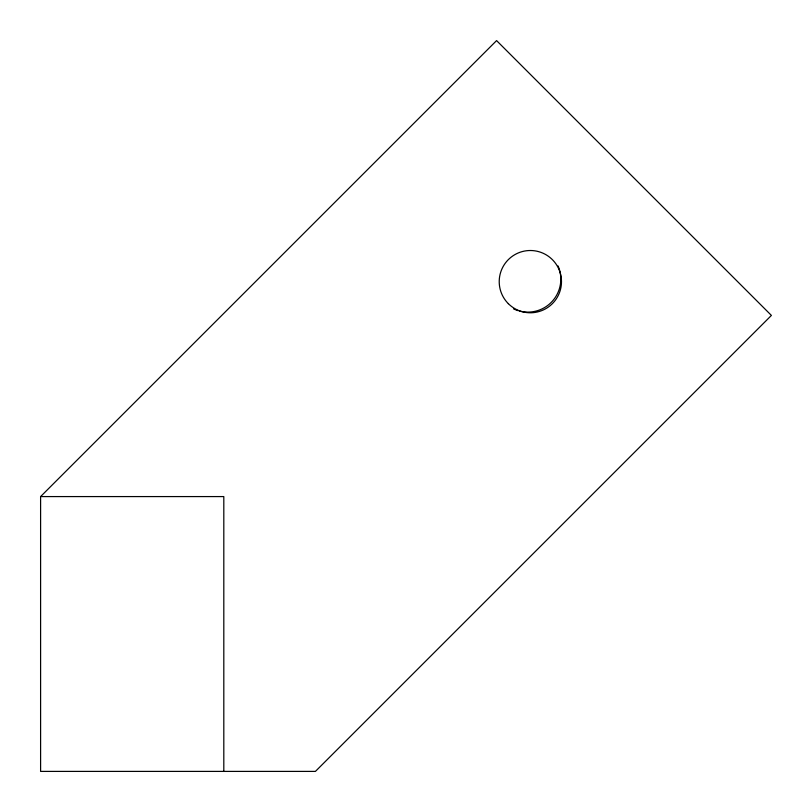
<?xml version="1.0" encoding="UTF-8"?>
<svg xmlns="http://www.w3.org/2000/svg" width="812" height="812" viewBox="0 0 812 812"><rect width="100%" height="100%" fill="white"/><g stroke="black" fill="none" stroke-linecap="round" stroke-linejoin="round"><path stroke-width="1.22" d="M40.6 496.579L496.579 40.6L771.4 315.421L315.421 771.4L40.6 771.4L40.6 496.579L223.807 496.579L223.807 771.4M558.067 265.95A32.977 32.977 0 0 1 519.315 310.996M518.137 310.661A32.977 32.977 0 0 1 513.529 308.854M508.332 303.668A31.15 31.15 0 0 0 560.432 289.711A31.15 31.15 0 0 0 522.289 251.568A31.15 31.15 0 0 0 508.332 303.668"/></g></svg>
